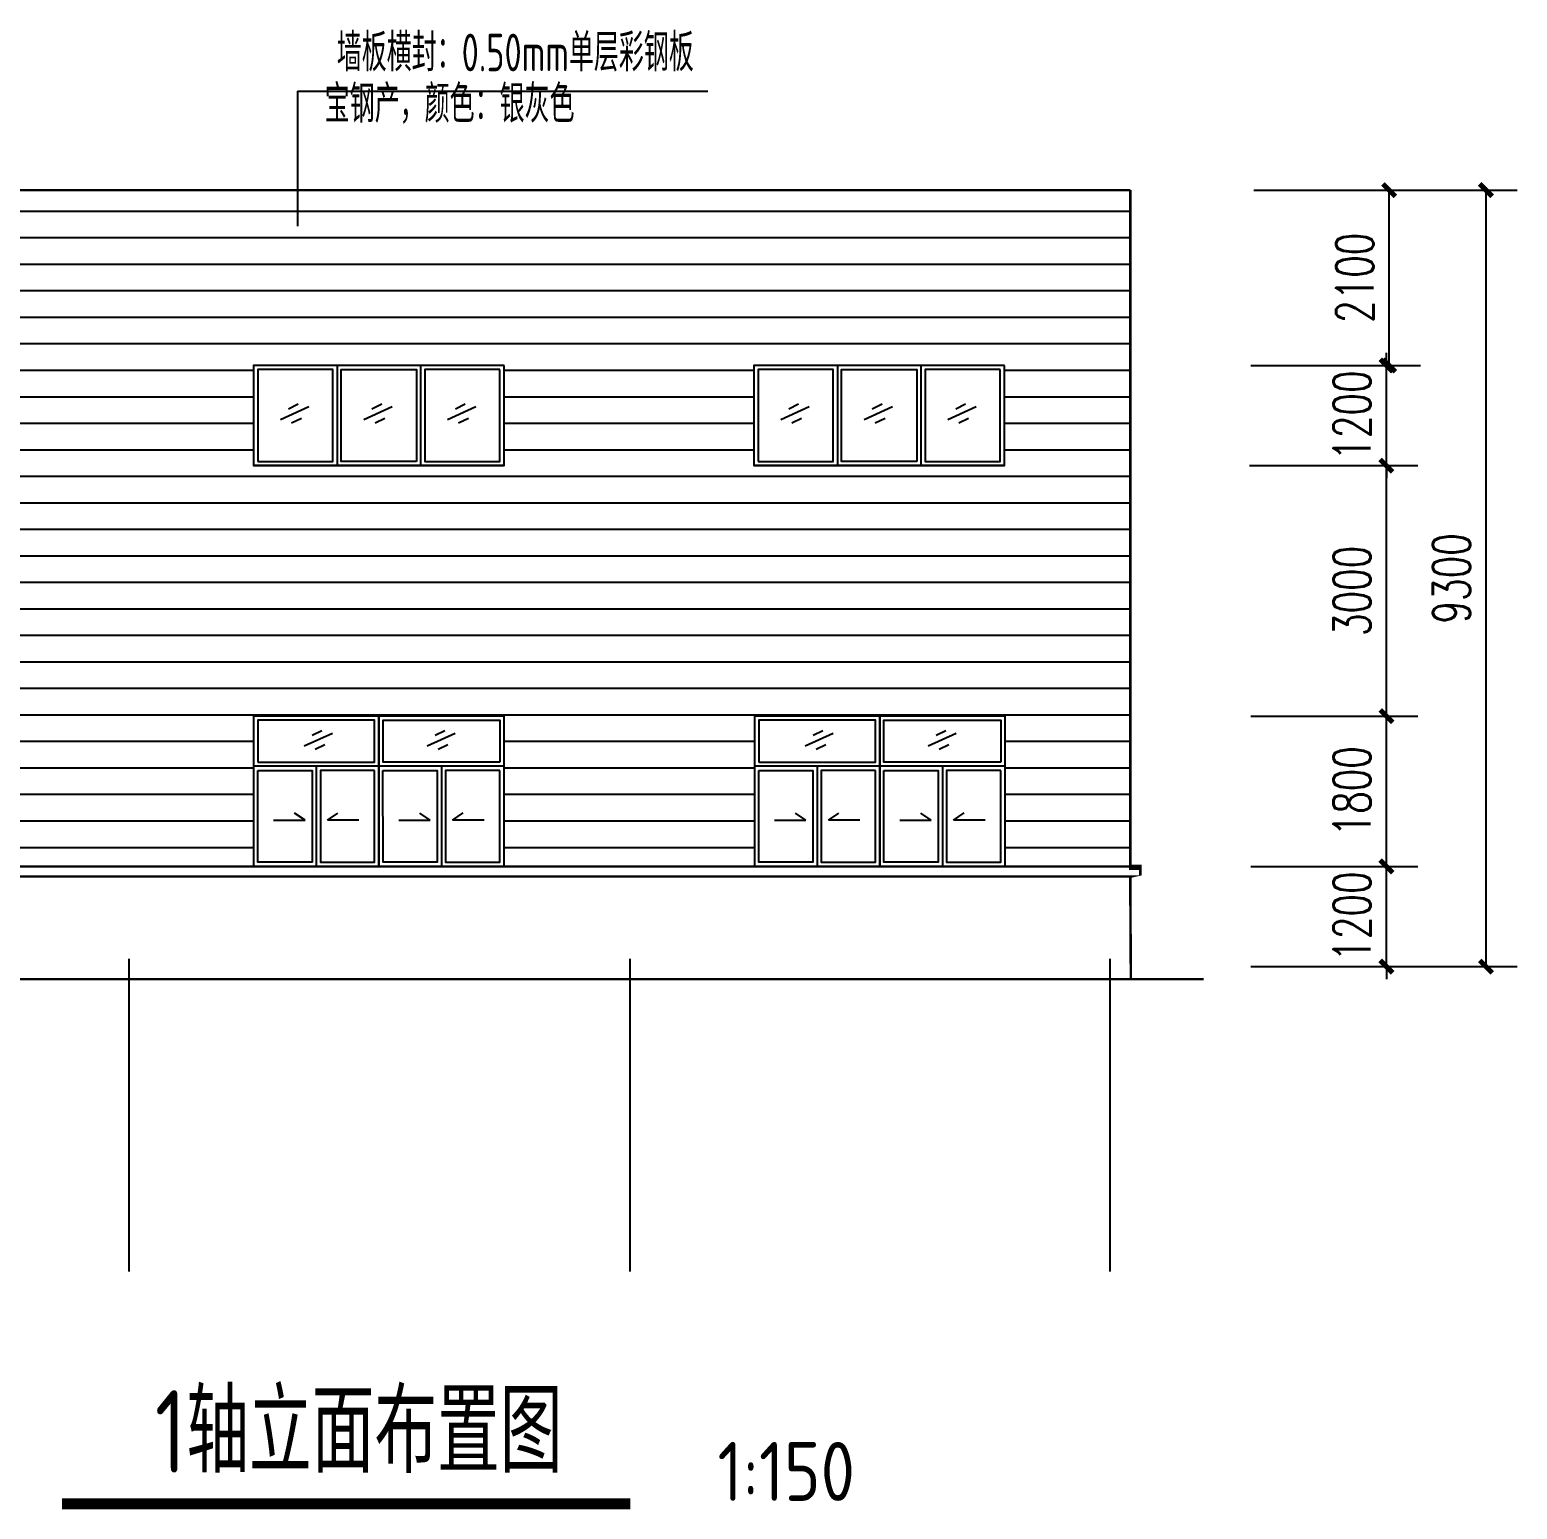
# Model space of a CAD drawing. Extents: x 177291 to 1288761, y 177638 to 322898.
# Drawn here: x 709458 to 727274, y 271257 to 288976 of the extents above; entities that cross this region are included whole.
import ezdxf
from ezdxf.enums import TextEntityAlignment as Align

# ---------------------------------------------------------------- set-up
doc = ezdxf.new("R2010")
doc.units = 0
doc.header["$LTSCALE"] = 1000
for name, color, linetype in [('AXIS', 3, 'Continuous'), ('DIM_SYMB', 3, 'Continuous'), ('PUB_DIM', 3, 'Continuous'), ('PUB_TEXT', 7, 'Continuous'), ('TEXT', 7, 'Continuous')]:
    doc.layers.add(name, color=color, linetype=linetype)
doc.styles.add('_TCH_DIM_T3', font='SIMPLEX', dxfattribs={"width": 0.7058823529411765, "bigfont": 'GBCBIG'})
doc.styles.add('C', font='tssdeng.shx', dxfattribs={"height": 3, "bigfont": 'tssdchn.shx'})
doc.styles.get("Standard").update_dxf_attribs({"font": 'gbenor.shx', "bigfont": 'gbcbig.shx'})
doc.dimstyles.new('_TCH_ARCH&&150', dxfattribs={"dimtxt": 446.25, "dimasz": 150, "dimexe": 375, "dimexo": 450, "dimgap": 189.375, "dimtad": 1, "dimdec": 0, "dimzin": 0, "dimdsep": 46, "dimtxsty": '_TCH_DIM_T3', "dimblk": 'ARCHTICK', "dimcen": 0.09, "dimclrd": 3, "dimclre": 3, "dimclrt": 7, "dimazin": 2, "dimtfac": 1, "dimtdec": 0, "dimtix": 1, "dimtmove": 2, "dimatfit": 3, "dimfxl": 1, "dimtolj": 1, "dimtzin": 0, "dimarcsym": 0})

# ---------------------------------------------------------------- blocks, each defined once
blk = doc.blocks.new('_ArchTick')
at = {"color": 0, "linetype": 'ByBlock', "const_width": 0.4}
blk.add_lwpolyline([(-0.5, -0.5), (0.5, 0.5)], dxfattribs=at)
blk = doc.blocks.new('*D516')
at = {"layer": 'Defpoints', "color": 0, "transparency": 16777216}
for p in [(723634.8038002013, 278955.7784631189), (725707.2064596443, 278955.7784631189), (723634.8038002024, 277755.6992924801)]:
    blk.add_point(p, dxfattribs=at)
at = {"layer": 'PUB_DIM', "color": 3, "lineweight": -2, "transparency": 16777216}
for p, q in [((725707.2064596443, 278955.7784631189), (725707.2064596443, 279105.7784631189)), ((724084.8038002013, 278955.7784631189), (726082.2064596443, 278955.7784631189)), ((725707.2064596443, 277755.6992924801), (725707.2064596443, 278955.7784631189)), ((724084.8038002024, 277755.6992924801), (726082.2064596443, 277755.6992924801)), ((725707.2064596443, 277755.6992924801), (725707.2064596443, 277605.6992924801))]:
    blk.add_line(p, q, dxfattribs=at)
at = {"layer": 'PUB_DIM', "color": 3, "lineweight": -2, "transparency": 16777216, "xscale": 150, "yscale": 150, "zscale": 150}
for p, rotation in [((725707.2064596443, 278955.7784631189), 270), ((725707.2064596443, 277755.6992924801), 90)]:
    blk.add_blockref('_ArchTick', p, dxfattribs=dict(at, rotation=rotation))
at = {"layer": 'PUB_DIM', "color": 7, "transparency": 16777216, "insert": (725294.7064596441, 278355.7388777997), "char_height": 446.25, "attachment_point": 5, "rotation": 90, "style": '_TCH_DIM_T3'}
blk.add_mtext('\\A1;1200', dxfattribs=at)
blk = doc.blocks.new('*D517')
at = {"layer": 'Defpoints', "color": 0, "transparency": 16777216}
for p in [(723634.8038001965, 280755.778463119), (725707.2064596395, 280755.778463119), (723634.8038002013, 278955.7784631189)]:
    blk.add_point(p, dxfattribs=at)
at = {"layer": 'PUB_DIM', "color": 3, "lineweight": -2, "transparency": 16777216}
for p, q in [((724084.8038001965, 280755.778463119), (726082.2064596395, 280755.778463119)), ((725707.2064596395, 278955.7784631189), (725707.2064596395, 280755.778463119)), ((724084.8038002013, 278955.7784631189), (726082.2064596395, 278955.7784631189))]:
    blk.add_line(p, q, dxfattribs=at)
at = {"layer": 'PUB_DIM', "color": 3, "lineweight": -2, "transparency": 16777216, "xscale": 150, "yscale": 150, "zscale": 150}
for p, rotation in [((725707.2064596395, 280755.778463119), 90), ((725707.2064596395, 278955.7784631189), 270)]:
    blk.add_blockref('_ArchTick', p, dxfattribs=dict(at, rotation=rotation))
at = {"layer": 'PUB_DIM', "color": 7, "transparency": 16777216, "insert": (725294.7064596394, 279855.7784631191), "char_height": 446.25, "attachment_point": 5, "rotation": 90, "style": '_TCH_DIM_T3'}
blk.add_mtext('\\A1;1800', dxfattribs=at)
blk = doc.blocks.new('*D518')
at = {"layer": 'Defpoints', "color": 0, "transparency": 16777216}
for p in [(723618.5222199524, 283755.699292474, -3.967477848994649), (725707.2064596313, 283755.699292474), (723634.8038001965, 280755.778463119)]:
    blk.add_point(p, dxfattribs=at)
at = {"layer": 'PUB_DIM', "color": 3, "lineweight": -2, "transparency": 16777216}
for p, q in [((724068.5222199524, 283755.699292474), (726082.2064596313, 283755.699292474)), ((725707.2064596313, 280755.778463119), (725707.2064596313, 283755.699292474)), ((724084.8038001965, 280755.778463119), (726082.2064596313, 280755.778463119))]:
    blk.add_line(p, q, dxfattribs=at)
at = {"layer": 'PUB_DIM', "color": 3, "lineweight": -2, "transparency": 16777216, "xscale": 150, "yscale": 150, "zscale": 150}
for p, rotation in [((725707.2064596313, 283755.699292474), 90), ((725707.2064596313, 280755.778463119), 270)]:
    blk.add_blockref('_ArchTick', p, dxfattribs=dict(at, rotation=rotation))
at = {"layer": 'PUB_DIM', "color": 7, "transparency": 16777216, "insert": (725294.7064596312, 282255.7388777966), "char_height": 446.25, "attachment_point": 5, "rotation": 90, "style": '_TCH_DIM_T3'}
blk.add_mtext('\\A1;3000', dxfattribs=at)
blk = doc.blocks.new('*D519')
at = {"layer": 'Defpoints', "color": 0, "transparency": 16777216}
for p in [(723634.8038001851, 284955.6984680476), (725707.2064596281, 284955.6984680476), (723618.5222199524, 283755.699292474, -3.967477848994649)]:
    blk.add_point(p, dxfattribs=at)
at = {"layer": 'PUB_DIM', "color": 3, "lineweight": -2, "transparency": 16777216}
for p, q in [((725707.2064596281, 284955.6984680476), (725707.2064596281, 285105.6984680476)), ((724084.8038001851, 284955.6984680476), (726082.2064596281, 284955.6984680476)), ((725707.2064596281, 283755.699292474), (725707.2064596281, 284955.6984680476)), ((724068.5222199524, 283755.699292474), (726082.2064596281, 283755.699292474)), ((725707.2064596281, 283755.699292474), (725707.2064596281, 283605.699292474))]:
    blk.add_line(p, q, dxfattribs=at)
at = {"layer": 'PUB_DIM', "color": 3, "lineweight": -2, "transparency": 16777216, "xscale": 150, "yscale": 150, "zscale": 150}
for p, rotation in [((725707.2064596281, 284955.6984680476), 270), ((725707.2064596281, 283755.699292474), 90)]:
    blk.add_blockref('_ArchTick', p, dxfattribs=dict(at, rotation=rotation))
at = {"layer": 'PUB_DIM', "color": 7, "transparency": 16777216, "insert": (725294.706459628, 284355.6988802609), "char_height": 446.25, "attachment_point": 5, "rotation": 90, "style": '_TCH_DIM_T3'}
blk.add_mtext('\\A1;1200', dxfattribs=at)
blk = doc.blocks.new('*D520')
at = {"layer": 'Defpoints', "color": 0, "transparency": 16777216}
for p in [(723668.0972621882, 287055.6192974029), (725740.4999216312, 287055.6192974029), (723634.8038001851, 284955.6984680476)]:
    blk.add_point(p, dxfattribs=at)
at = {"layer": 'PUB_DIM', "color": 3, "lineweight": -2, "transparency": 16777216}
for p, q in [((724118.0972621882, 287055.6192974029), (726115.4999216312, 287055.6192974029)), ((725740.4999216312, 284955.6984680476), (725740.4999216312, 287055.6192974029)), ((724084.8038001851, 284955.6984680476), (726115.4999216312, 284955.6984680476))]:
    blk.add_line(p, q, dxfattribs=at)
at = {"layer": 'PUB_DIM', "color": 3, "lineweight": -2, "transparency": 16777216, "xscale": 150, "yscale": 150, "zscale": 150}
for p, rotation in [((725740.4999216312, 287055.6192974029), 90), ((725740.4999216312, 284955.6984680476), 270)]:
    blk.add_blockref('_ArchTick', p, dxfattribs=dict(at, rotation=rotation))
at = {"layer": 'PUB_DIM', "color": 7, "transparency": 16777216, "insert": (725327.9999216311, 286005.6588827253), "char_height": 446.25, "attachment_point": 5, "rotation": 90, "style": '_TCH_DIM_T3'}
blk.add_mtext('\\A1;2100', dxfattribs=at)
blk = doc.blocks.new('*D521')
at = {"layer": 'Defpoints', "color": 0, "transparency": 16777216}
for p in [(723668.0972621882, 287055.6192974029), (723634.8038002024, 277755.6992924801), (726899.2488835963, 277755.6992924801)]:
    blk.add_point(p, dxfattribs=at)
at = {"layer": 'PUB_DIM', "color": 3, "lineweight": -2, "transparency": 16777216}
for p, q in [((724118.0972621882, 287055.6192974029), (727274.2488835963, 287055.6192974029)), ((726899.2488835963, 287055.6192974029), (726899.2488835963, 277755.6992924801)), ((724084.8038002024, 277755.6992924801), (727274.2488835963, 277755.6992924801))]:
    blk.add_line(p, q, dxfattribs=at)
at = {"layer": 'PUB_DIM', "color": 3, "lineweight": -2, "transparency": 16777216, "xscale": 150, "yscale": 150, "zscale": 150}
for p, rotation in [((726899.2488835963, 287055.6192974029), 90), ((726899.2488835963, 277755.6992924801), 270)]:
    blk.add_blockref('_ArchTick', p, dxfattribs=dict(at, rotation=rotation))
at = {"layer": 'PUB_DIM', "color": 7, "transparency": 16777216, "insert": (726486.7488835962, 282405.6592949416), "char_height": 446.25, "attachment_point": 5, "rotation": 90, "style": '_TCH_DIM_T3'}
blk.add_mtext('\\A1;9300', dxfattribs=at)

msp = doc.modelspace()

# ---------------------------------------------------------------- hatches: boundary and pattern name
at = {"true_color": 0xc7c8ca}
h = msp.add_hatch(dxfattribs=at)
h.set_pattern_fill('ANSI31', color=9, scale=200, angle=315)
h.set_pattern_definition([(0, (-45104.0398347606, -4660.903923935082), (8.526512829121202e-14, 317.4999999999999), [])])
h.paths.add_polyline_path([(722639.0395541083, 287055.5442567431), (705357.5998977309, 287055.6203245505), (705357.5998977309, 278955.6992924297), (706139.0245541313, 278955.6992924333), (706139.0245541334, 280755.6201218487), (709139.0545541327, 280755.6201218457), (709139.0545541306, 278955.6992924467), (712139.0245541311, 278955.6992924602), (712139.0245541332, 280755.6201218487), (715139.0545541325, 280755.6201218457), (715139.0545541304, 278955.6992924737), (715789.0400915195, 278955.6992924766), (718139.0245541311, 278955.672131928), (718139.0245541332, 280755.6201218487), (721139.0545541325, 280755.6201218457), (721139.0545541304, 278955.6374583113), (722639.0395541238, 278955.6201218496)])
h.paths.add_polyline_path([(712139.0545541315, 284955.6984679995), (715139.0545541315, 284955.6984680046), (715139.0545541336, 283755.6984680046), (712139.0545541336, 283755.6984679995)], flags=16)
h.paths.add_polyline_path([(712188.9945541339, 283805.6984679995), (712188.9926028671, 284905.6888558985), (713089.0526028667, 284905.6888559), (713089.0545541334, 283805.6984680011)], flags=0)
h.paths.add_polyline_path([(713189.0545541334, 283805.6984680013), (713189.0526028667, 284905.6888559002), (714089.0539748179, 284905.6888559018), (714089.0559260846, 283805.6984680028)], flags=0)
h.paths.add_polyline_path([(714189.3652102759, 283805.6864056284), (714189.358067417, 284905.6864055773), (715089.4110244686, 284905.7238633851), (715089.4181673274, 283805.7238634363)], flags=0)
h.paths.add_polyline_path([(709139.0545541332, 283755.6984679943), (706139.0545541332, 283755.6984679892), (706139.0545541311, 284955.6984679892), (709139.0545541311, 284955.6984679943)], flags=16)
h.paths.add_polyline_path([(709089.4181673271, 283805.723863426), (708189.3652102756, 283805.686405618), (708189.3580674168, 284905.6864055669), (709089.4110244683, 284905.7238633748)], flags=0)
h.paths.add_polyline_path([(708089.0559260843, 283805.6984679925), (707189.0545541332, 283805.698467991), (707189.0526028664, 284905.6888558899), (708089.0539748175, 284905.6888558914)], flags=0)
h.paths.add_polyline_path([(707089.0545541332, 283805.6984679908), (706188.9945541336, 283805.6984679893), (706188.9926028668, 284905.6888558881), (707089.0526028664, 284905.6888558897)], flags=0)
h.paths.add_polyline_path([(718131.3958375604, 284955.6984680102), (721131.3958375604, 284955.6984680154), (721131.3958375625, 283755.6984680154), (718131.3958375625, 283755.6984680102)], flags=16)
h.paths.add_polyline_path([(718181.3358375628, 283805.6984680103), (718181.333886296, 284905.6888559092), (719081.3938862956, 284905.6888559108), (719081.3958375624, 283805.6984680119)], flags=0)
h.paths.add_polyline_path([(719181.3958375624, 283805.698468012), (719181.3938862956, 284905.688855911), (720081.3952582468, 284905.6888559125), (720081.3972095136, 283805.6984680136)], flags=0)
h.paths.add_polyline_path([(720181.7064937048, 283805.6864056391), (720181.699350846, 284905.686405588), (721081.7523078976, 284905.7238633959), (721081.7594507564, 283805.7238634471)], flags=0)

# ---------------------------------------------------------------- linework, layer by layer
for p, q in [((713139.0545541315, 284955.6984680012), (713139.0545541336, 283755.6984680012)), ((714139.0395541318, 284955.6984680029), (714139.0545541336, 283755.6984680029)), ((719131.3958375604, 284955.6984680119), (719131.3958375625, 283755.698468012)), ((720131.3808375607, 284955.6984680137), (720131.3958375625, 283755.6984680137)), ((712799.3388159792, 284458.1049253692), (712461.0269645122, 284305.4955817567)), ((712674.711749347, 284490.1528062515), (712557.0486690451, 284433.0902229737)), ((713799.3877594706, 284458.1049253709), (713461.0759080037, 284305.4955817584)), ((713674.7606928386, 284490.1528062532), (713557.0976125366, 284433.0902229754)), ((714799.7190165713, 284458.1212039511), (714461.4071651043, 284305.5118603386)), ((714675.0919499391, 284490.1690848334), (714557.4288696372, 284433.1065015556)), ((718791.6800994081, 284458.1049253799), (718453.3682479411, 284305.4955817675)), ((718667.053032776, 284490.1528062623), (718549.389952474, 284433.0902229844)), ((719791.7290428996, 284458.1049253817), (719453.4171914327, 284305.4955817692)), ((719667.1019762675, 284490.1528062639), (719549.4388959656, 284433.0902229861)), ((720792.0603000002, 284458.1212039618), (720453.7484485332, 284305.5118603494)), ((720667.4332333681, 284490.1690848442), (720549.7701530661, 284433.1065015663)), ((712710.910706128, 284322.2527428665), (712593.2476258259, 284265.1901595886)), ((713710.9596496194, 284322.2527428682), (713593.2965693176, 284265.1901595904)), ((714711.2909067201, 284322.2690214484), (714593.627826418, 284265.2064381706)), ((718703.251989557, 284322.2527428773), (718585.5889092549, 284265.1901595994)), ((719703.3009330484, 284322.252742879), (719585.6378527465, 284265.1901596011)), ((720703.632190149, 284322.2690214592), (720585.969109847, 284265.2064381813)), ((715139.0545541336, 283755.6984680046), (712138.994554134, 283755.6984679995)), ((721131.3958375625, 283755.6984680154), (718131.3358375629, 283755.6984680102)), ((713639.009554133, 280755.6201218472), (713639.009554131, 278955.6201218472)), ((713639.0395541308, 278955.6201218472), (713639.0395541328, 280755.6201218472)), ((719639.009554133, 280755.6201218472), (719639.009554131, 278955.6201218472)), ((719639.0395541308, 278955.6201218472), (719639.0395541328, 280755.6201218472)), ((713082.2028816099, 280547.8930422781), (712743.8910301427, 280395.2836986665)), ((712957.575814978, 280579.9409231607), (712839.9127346758, 280522.8783398832)), ((714555.1555300498, 280547.9093208551), (714216.8436785826, 280395.2999772436)), ((714430.5284634179, 280579.9572017377), (714312.8653831157, 280522.8946184603)), ((719082.2028816098, 280547.8930422781), (718743.8910301425, 280395.2836986665)), ((718957.5758149779, 280579.9409231607), (718839.9127346757, 280522.8783398832)), ((720555.1555300497, 280547.9093208551), (720216.8436785825, 280395.2999772436)), ((720430.5284634178, 280579.9572017377), (720312.8653831156, 280522.8946184603)), ((712993.7747717585, 280412.0408597757), (712876.1116914563, 280354.9782764981)), ((714466.7274201984, 280412.0571383527), (714349.0643398962, 280354.9945550752)), ((718993.7747717584, 280412.0408597757), (718876.1116914563, 280354.9782764981)), ((720466.7274201983, 280412.0571383527), (720349.0643398962, 280354.9945550751)), ((715139.0545541319, 280155.6201218457), (712138.964554133, 280155.6201218487)), ((712889.0020541324, 280155.620121848), (712889.0020541309, 278955.620121848)), ((714388.9532805214, 280155.805709347), (714389.2502301717, 278955.8057460882)), ((721139.0545541318, 280155.6201218457), (718138.9645541329, 280155.6201218487)), ((718889.0020541323, 280155.6201218479), (718889.0020541309, 278955.6201218479)), ((720388.9532805213, 280155.805709347), (720389.2502301717, 278955.8057460882)), ((712754.9950050354, 279510.9138666617), (712630.1592714663, 279595.358946424)), ((713023.0691032262, 279510.9138666614), (713147.9048367955, 279595.3589464235)), ((714255.0457732789, 279511.0662979305), (714130.1891469178, 279595.4804835009)), ((714523.1198632619, 279511.132635022), (714647.9346963947, 279595.6086038049)), ((718754.9950050353, 279510.9138666617), (718630.1592714662, 279595.358946424)), ((719023.0691032261, 279510.9138666614), (719147.9048367954, 279595.3589464235)), ((720255.0457732789, 279511.0662979305), (720130.1891469178, 279595.4804835009)), ((720523.1198632619, 279511.132635022), (720647.9346963947, 279595.6086038049)), ((712378.3039722774, 279510.9138666621), (712754.9950050354, 279510.9138666617)), ((713399.7601359842, 279510.9138666611), (713023.0691032262, 279510.9138666614)), ((713878.3547520544, 279510.9730827051), (714255.0457732789, 279511.0662979305)), ((714899.8108844864, 279511.2258502475), (714523.1198632619, 279511.132635022)), ((718378.3039722773, 279510.9138666621), (718754.9950050353, 279510.9138666617)), ((719399.760135984, 279510.9138666611), (719023.0691032261, 279510.9138666614)), ((719878.3547520544, 279510.9730827051), (720255.0457732789, 279511.0662979305)), ((720899.8108844864, 279511.2258502475), (720523.1198632619, 279511.132635022)), ((722638.0395541268, 277605.6201218496), (704652.6982536472, 277605.6992924266)), ((704652.6982536472, 277605.6992924266), (722638.0395541268, 277605.6201218496)), ((722638.0395541259, 277605.6201218496), (704652.6982536477, 277605.6992924268)), ((722638.0395541259, 277605.6201218498), (704652.6982536472, 277605.6992924266))]:
    msp.add_line(p, q)
at = {"const_width": 30}
for points in [[(722639.0395541083, 287055.5442567431), (704652.69825363, 287055.62342732)], [(722639.0395541083, 287055.6234273818), (722639.0395541238, 278955.6201218498), (722759.0395541238, 278955.62012185), (722759.039554124, 278835.62012185), (722639.039554124, 278835.6201218498), (722646.1080831814, 277605.6201218498)], [(704652.6982536453, 278955.6992924266), (715789.0400915195, 278955.6992924766)], [(715789.0400915197, 278835.6992924766), (704652.6982536456, 278835.6992924266)], [(715789.0395541213, 278955.6992924829), (722639.0395541238, 278955.6201218496)], [(722639.039554124, 278835.6201218496), (715789.0395541216, 278835.6992924829)], [(703561.6241553222, 277605.6992924267), (723518.6594174377, 277605.6201218496)]]:
    msp.add_lwpolyline(points, dxfattribs=at)
for points in [[(715139.0545541315, 284955.6984680046), (712139.0545541315, 284955.6984679995), (712139.0545541336, 283755.6984679995), (715139.0545541336, 283755.6984680046)], [(721131.3958375604, 284955.6984680154), (718131.3958375604, 284955.6984680102), (718131.3958375625, 283755.6984680102), (721131.3958375625, 283755.6984680154)], [(715139.0545541325, 280755.6201218457), (712139.0245541332, 280755.6201218487), (712139.0245541311, 278955.6201218487), (715139.0545541304, 278955.6201218457)], [(712188.9645541331, 280205.6201218486), (713589.0395541319, 280205.6201218473), (713589.0376028675, 280705.6105097462), (712188.9626028687, 280705.6105097476)], [(715089.1145541316, 280205.6201218458), (713689.0395541328, 280205.6201218471), (713689.0415053982, 280705.6105097461), (715089.116505397, 280705.6105097447)], [(721139.0545541325, 280755.6201218457), (718139.0245541332, 280755.6201218487), (718139.0245541311, 278955.6201218487), (721139.0545541304, 278955.6201218457)], [(718188.964554133, 280205.6201218486), (719589.0395541318, 280205.6201218473), (719589.0376028673, 280705.6105097462), (718188.9626028686, 280705.6105097476)], [(721089.1145541315, 280205.6201218458), (719689.0395541327, 280205.6201218471), (719689.0415053981, 280705.6105097461), (721089.1165053969, 280705.6105097447)], [(712188.9645541329, 280105.6201218486), (712839.0320541316, 280105.620121848), (712839.0320541302, 279005.620121848), (712188.9645541315, 279005.6201218486)], [(713589.0395541317, 280105.6201218473), (712938.972054133, 280105.6201218479), (712938.9720541316, 279005.6201218479), (713589.0395541303, 279005.6201218473)], [(713688.9281748577, 280105.6324809687), (714338.995654953, 280105.7933453995), (714339.2678587988, 279005.793379079), (713689.2003787039, 279005.6325146482)], [(715089.0031319894, 280105.978940787), (714438.9356518942, 280105.8180763562), (714439.2078557403, 279005.8181100357), (715089.2753358355, 279005.9789744665)], [(718188.9645541329, 280105.6201218486), (718839.0320541316, 280105.620121848), (718839.0320541302, 279005.620121848), (718188.9645541315, 279005.6201218486)], [(719589.0395541317, 280105.6201218473), (718938.972054133, 280105.6201218479), (718938.9720541316, 279005.6201218479), (719589.0395541303, 279005.6201218473)], [(719688.9281748577, 280105.6324809687), (720338.9956549528, 280105.7933453995), (720339.2678587988, 279005.793379079), (719689.2003787038, 279005.6325146482)], [(721089.0031319894, 280105.978940787), (720438.9356518942, 280105.8180763561), (720439.2078557402, 279005.8181100357), (721089.2753358354, 279005.9789744665)]]:
    msp.add_lwpolyline(points, close=True)
at = {"color": 3}
for points in [[(712188.9945541339, 283805.6984679995), (713089.0545541334, 283805.6984680011), (713089.0526028667, 284905.6888559), (712188.9926028671, 284905.6888558985)], [(714089.0559260846, 283805.6984680028), (713189.0545541334, 283805.6984680013), (713189.0526028667, 284905.6888559002), (714089.0539748179, 284905.6888559018)], [(715089.4110244686, 284905.7238633851), (714189.358067417, 284905.6864055773), (714189.3652102759, 283805.6864056284), (715089.4181673274, 283805.7238634363)], [(718181.3358375628, 283805.6984680103), (719081.3958375624, 283805.6984680119), (719081.3938862956, 284905.6888559108), (718181.333886296, 284905.6888559092)], [(720081.3972095136, 283805.6984680136), (719181.3958375624, 283805.698468012), (719181.3938862956, 284905.688855911), (720081.3952582468, 284905.6888559125)], [(721081.7523078976, 284905.7238633959), (720181.699350846, 284905.686405588), (720181.7064937048, 283805.6864056391), (721081.7594507564, 283805.7238634471)]]:
    msp.add_lwpolyline(points, close=True, dxfattribs=at)
at = {"layer": 'AXIS', "linetype": 'ByBlock'}
for q in [(712665.7178888993, 286623.6329567833), (717578.5224779394, 288242.3612124227)]:
    msp.add_line((712665.7178888993, 288242.3612124225), q, dxfattribs=at)
at = {"layer": 'AXIS'}
for p, q in [((710646.3505356532, 277849.9952369126), (710646.3505356532, 274105.0154548508)), ((710646.3505356539, 277849.9952369126), (710646.3505356539, 274105.0154548508)), ((716646.3505356532, 277849.9952369126), (716646.3505356532, 274105.0154548508)), ((716646.3505356539, 277849.9952369126), (716646.3505356539, 274105.0154548508)), ((722395.3505356539, 277849.9952369126), (722395.3505356539, 274105.0154548508))]:
    msp.add_line(p, q, dxfattribs=at)
at = {"layer": 'DIM_SYMB', "const_width": 131.712}
msp.add_lwpolyline([(709842.7949063402, 271322.6819290206), (716649.7975550024, 271322.6819290206)], dxfattribs=at)

# ---------------------------------------------------------------- texts
at = {"layer": 'PUB_TEXT', "style": 'C', "width": 0.8}
msp.add_text('1轴立面布置图', height=987.84, dxfattribs=at).set_placement((710956.6087820707, 271694.119008364))
at = {"layer": 'PUB_TEXT'}
msp.add_text('1:150', height=705.6, dxfattribs=at).set_placement((717695.5042554735, 271356.8946625665))
at = {"layer": 'TEXT', "style": 'C', "width": 0.7}
for s, p in [('墙板横封：0.50mm单层彩钢板', (717411.3630694353, 288343.9463044049)), ('宝钢产，颜色：银灰色', (715983.3461497134, 287728.4285489394))]:
    msp.add_text(s, height=450.0000000374999, dxfattribs=at).set_placement(p, align=Align.BOTTOM_RIGHT)

# ---------------------------------------------------------------- dimensions: what is measured, and where the dimension line sits
at = {"layer": 'PUB_DIM'}
for base, p1, p2, picture, middle in [((725740.4999216312, 287055.6192974029), (723634.8038001851, 284955.6984680476), (723668.0972621882, 287055.6192974029), '*D520', (725327.9999216311, 286005.6588827253)), ((726899.2488835963, 277755.6992924801), (723668.0972621882, 287055.6192974029), (723634.8038002024, 277755.6992924801), '*D521', (726486.7488835962, 282405.6592949416)), ((725707.2064596281, 284955.6984680476), (723618.5222199524, 283755.699292474, -3.967477848994649), (723634.8038001851, 284955.6984680476), '*D519', (725294.706459628, 284355.6988802609)), ((725707.2064596313, 283755.699292474), (723634.8038001965, 280755.778463119), (723618.5222199524, 283755.699292474, -3.967477848994649), '*D518', (725294.7064596312, 282255.7388777966)), ((725707.2064596395, 280755.778463119), (723634.8038002013, 278955.7784631189), (723634.8038001965, 280755.778463119), '*D517', (725294.7064596394, 279855.7784631191)), ((725707.2064596443, 278955.7784631189), (723634.8038002024, 277755.6992924801), (723634.8038002013, 278955.7784631189), '*D516', (725294.7064596441, 278355.7388777997))]:
    dim = msp.add_linear_dim(base=base, p1=p1, p2=p2, angle=90, dimstyle='_TCH_ARCH&&150', dxfattribs=at)
    dim.commit()
    dim.dimension.update_dxf_attribs({"geometry": picture, "text_midpoint": middle})

doc.saveas('drawing.dxf')
